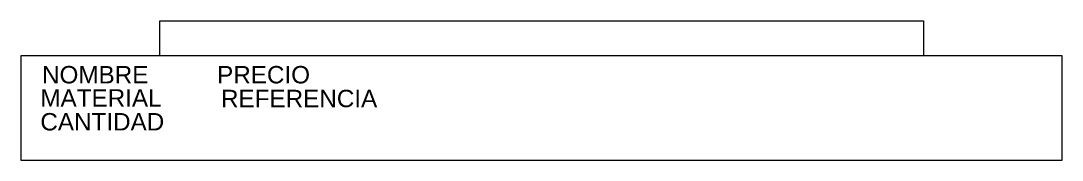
# Model space of a CAD drawing. Header units: centimetres. Extents: x 18 to 168, y 13 to 33.
import ezdxf

# ---------------------------------------------------------------- set-up
doc = ezdxf.new("R2010")
doc.units = ezdxf.units.CM
doc.styles.get("Standard").update_dxf_attribs({"font": 'arial.ttf'})

msp = doc.modelspace()

# ---------------------------------------------------------------- linework, layer by layer
for p, q in [((37.99, 32.69), (147.99, 32.69)), ((37.99, 27.69), (37.99, 32.69)), ((147.99, 32.69), (147.99, 27.69)), ((167.99, 27.69), (17.99, 27.69)), ((17.99, 27.69), (17.99, 12.69)), ((147.99, 27.69), (37.99, 27.69)), ((167.99, 12.69), (167.99, 27.69)), ((17.99, 12.69), (167.99, 12.69))]:
    msp.add_line(p, q)

# ---------------------------------------------------------------- texts
msp.add_attdef('NOMBRE', (21.04, 23.71), 'TelevisorCAD', height=2.5)
for tag, p, s, flags in [('PRECIO', (46.26, 23.71), '3500000', 9), ('MATERIAL', (20.8, 20.37), 'PlasticoCAD', 1), ('REFERENCIA', (46.82, 20.29), 'TelevisorCADR', 5), ('CANTIDAD', (20.8, 16.95), '1', 3)]:
    msp.add_attdef(tag, p, s, height=2.5, dxfattribs=dict(flags=flags))

doc.saveas('drawing.dxf')
